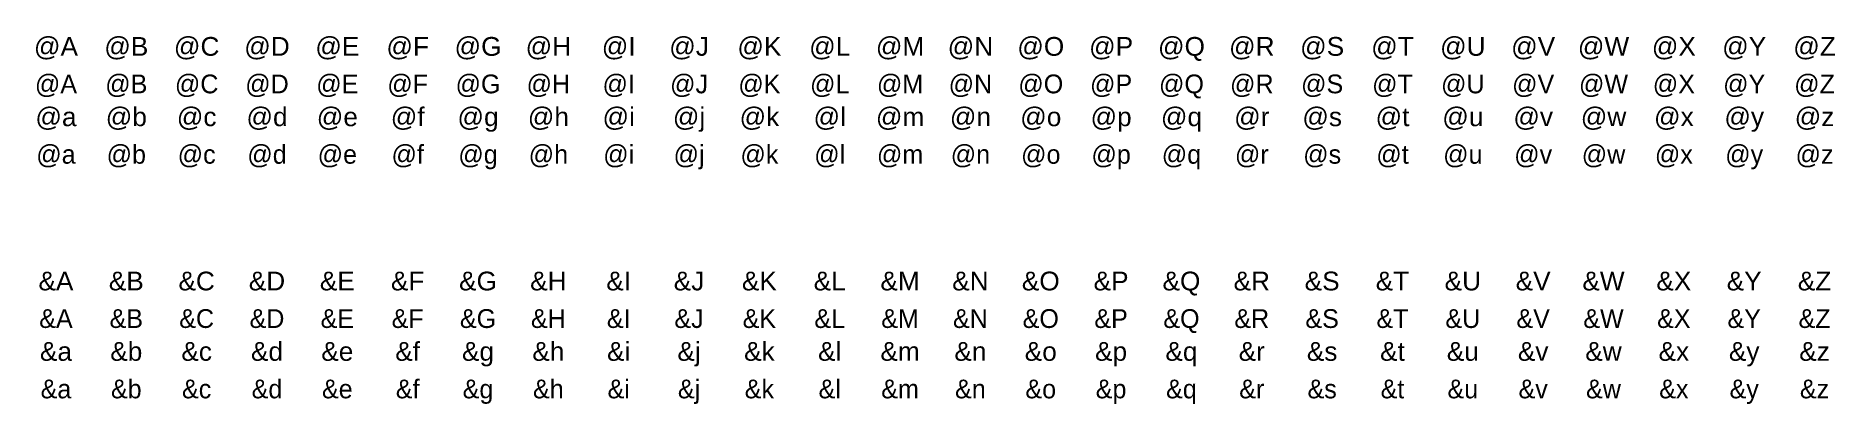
# Model space of a CAD drawing. Header units: millimetres. Extents: x 3 to 387, y -79 to -1.
import ezdxf
from ezdxf.enums import TextEntityAlignment as Align

# ---------------------------------------------------------------- set-up
doc = ezdxf.new("R2010")
doc.units = ezdxf.units.MM
doc.styles.get("Standard").update_dxf_attribs({"font": 'ARIAL.TTF'})
doc.styles.add('t', font='es_win.shx', dxfattribs={"bigfont": 'my_b_f.shx'})

# ---------------------------------------------------------------- blocks, each defined once
blk = doc.blocks.new('*U1')
blk.add_text('@A', height=4).set_placement((7.5, -5.25), align=Align.CENTER)
at = {"style": 't'}
blk.add_text('@A', height=4, dxfattribs=at).set_placement((7.5, -13.25), align=Align.CENTER)
blk = doc.blocks.new('*U2')
blk.add_text('@B', height=4).set_placement((7.5, -5.25), align=Align.CENTER)
at = {"style": 't'}
blk.add_text('@B', height=4, dxfattribs=at).set_placement((7.5, -13.25), align=Align.CENTER)
blk = doc.blocks.new('*U3')
blk.add_text('@C', height=4).set_placement((7.5, -5.25), align=Align.CENTER)
at = {"style": 't'}
blk.add_text('@C', height=4, dxfattribs=at).set_placement((7.5, -13.25), align=Align.CENTER)
blk = doc.blocks.new('*U4')
blk.add_text('@D', height=4).set_placement((7.5, -5.25), align=Align.CENTER)
at = {"style": 't'}
blk.add_text('@D', height=4, dxfattribs=at).set_placement((7.5, -13.25), align=Align.CENTER)
blk = doc.blocks.new('*U5')
blk.add_text('@E', height=4).set_placement((7.5, -5.25), align=Align.CENTER)
at = {"style": 't'}
blk.add_text('@E', height=4, dxfattribs=at).set_placement((7.5, -13.25), align=Align.CENTER)
blk = doc.blocks.new('*U6')
blk.add_text('@F', height=4).set_placement((7.5, -5.25), align=Align.CENTER)
at = {"style": 't'}
blk.add_text('@F', height=4, dxfattribs=at).set_placement((7.5, -13.25), align=Align.CENTER)
blk = doc.blocks.new('*U7')
blk.add_text('@G', height=4).set_placement((7.5, -5.25), align=Align.CENTER)
at = {"style": 't'}
blk.add_text('@G', height=4, dxfattribs=at).set_placement((7.5, -13.25), align=Align.CENTER)
blk = doc.blocks.new('*U8')
blk.add_text('@H', height=4).set_placement((7.5, -5.25), align=Align.CENTER)
at = {"style": 't'}
blk.add_text('@H', height=4, dxfattribs=at).set_placement((7.5, -13.25), align=Align.CENTER)
blk = doc.blocks.new('*U9')
blk.add_text('@I', height=4).set_placement((7.5, -5.25), align=Align.CENTER)
at = {"style": 't'}
blk.add_text('@I', height=4, dxfattribs=at).set_placement((7.5, -13.25), align=Align.CENTER)
blk = doc.blocks.new('*U10')
blk.add_text('@J', height=4).set_placement((7.5, -5.25), align=Align.CENTER)
at = {"style": 't'}
blk.add_text('@J', height=4, dxfattribs=at).set_placement((7.5, -13.25), align=Align.CENTER)
blk = doc.blocks.new('*U11')
blk.add_text('@K', height=4).set_placement((7.5, -5.25), align=Align.CENTER)
at = {"style": 't'}
blk.add_text('@K', height=4, dxfattribs=at).set_placement((7.5, -13.25), align=Align.CENTER)
blk = doc.blocks.new('*U12')
blk.add_text('@L', height=4).set_placement((7.5, -5.25), align=Align.CENTER)
at = {"style": 't'}
blk.add_text('@L', height=4, dxfattribs=at).set_placement((7.5, -13.25), align=Align.CENTER)
blk = doc.blocks.new('*U13')
blk.add_text('@M', height=4).set_placement((7.5, -5.25), align=Align.CENTER)
at = {"style": 't'}
blk.add_text('@M', height=4, dxfattribs=at).set_placement((7.5, -13.25), align=Align.CENTER)
blk = doc.blocks.new('*U14')
blk.add_text('@N', height=4).set_placement((7.5, -5.25), align=Align.CENTER)
at = {"style": 't'}
blk.add_text('@N', height=4, dxfattribs=at).set_placement((7.5, -13.25), align=Align.CENTER)
blk = doc.blocks.new('*U15')
blk.add_text('@O', height=4).set_placement((7.5, -5.25), align=Align.CENTER)
at = {"style": 't'}
blk.add_text('@O', height=4, dxfattribs=at).set_placement((7.5, -13.25), align=Align.CENTER)
blk = doc.blocks.new('*U16')
blk.add_text('@P', height=4).set_placement((7.5, -5.25), align=Align.CENTER)
at = {"style": 't'}
blk.add_text('@P', height=4, dxfattribs=at).set_placement((7.5, -13.25), align=Align.CENTER)
blk = doc.blocks.new('*U17')
blk.add_text('@Q', height=4).set_placement((7.5, -5.25), align=Align.CENTER)
at = {"style": 't'}
blk.add_text('@Q', height=4, dxfattribs=at).set_placement((7.5, -13.25), align=Align.CENTER)
blk = doc.blocks.new('*U18')
blk.add_text('@R', height=4).set_placement((7.5, -5.25), align=Align.CENTER)
at = {"style": 't'}
blk.add_text('@R', height=4, dxfattribs=at).set_placement((7.5, -13.25), align=Align.CENTER)
blk = doc.blocks.new('*U19')
blk.add_text('@S', height=4).set_placement((7.5, -5.25), align=Align.CENTER)
at = {"style": 't'}
blk.add_text('@S', height=4, dxfattribs=at).set_placement((7.5, -13.25), align=Align.CENTER)
blk = doc.blocks.new('*U20')
blk.add_text('@T', height=4).set_placement((7.5, -5.25), align=Align.CENTER)
at = {"style": 't'}
blk.add_text('@T', height=4, dxfattribs=at).set_placement((7.5, -13.25), align=Align.CENTER)
blk = doc.blocks.new('*U21')
blk.add_text('@U', height=4).set_placement((7.5, -5.25), align=Align.CENTER)
at = {"style": 't'}
blk.add_text('@U', height=4, dxfattribs=at).set_placement((7.5, -13.25), align=Align.CENTER)
blk = doc.blocks.new('*U22')
blk.add_text('@V', height=4).set_placement((7.5, -5.25), align=Align.CENTER)
at = {"style": 't'}
blk.add_text('@V', height=4, dxfattribs=at).set_placement((7.5, -13.25), align=Align.CENTER)
blk = doc.blocks.new('*U23')
blk.add_text('@W', height=4).set_placement((7.5, -5.25), align=Align.CENTER)
at = {"style": 't'}
blk.add_text('@W', height=4, dxfattribs=at).set_placement((7.5, -13.25), align=Align.CENTER)
blk = doc.blocks.new('*U24')
blk.add_text('@X', height=4).set_placement((7.5, -5.25), align=Align.CENTER)
at = {"style": 't'}
blk.add_text('@X', height=4, dxfattribs=at).set_placement((7.5, -13.25), align=Align.CENTER)
blk = doc.blocks.new('*U25')
blk.add_text('@Y', height=4).set_placement((7.5, -5.25), align=Align.CENTER)
at = {"style": 't'}
blk.add_text('@Y', height=4, dxfattribs=at).set_placement((7.5, -13.25), align=Align.CENTER)
blk = doc.blocks.new('*U26')
blk.add_text('@Z', height=4).set_placement((7.5, -5.25), align=Align.CENTER)
at = {"style": 't'}
blk.add_text('@Z', height=4, dxfattribs=at).set_placement((7.5, -13.25), align=Align.CENTER)
blk = doc.blocks.new('*U27')
blk.add_text('@a', height=4).set_placement((7.5, -5.25), align=Align.CENTER)
at = {"style": 't'}
blk.add_text('@a', height=4, dxfattribs=at).set_placement((7.5, -13.25), align=Align.CENTER)
blk = doc.blocks.new('*U28')
blk.add_text('@b', height=4).set_placement((7.5, -5.25), align=Align.CENTER)
at = {"style": 't'}
blk.add_text('@b', height=4, dxfattribs=at).set_placement((7.5, -13.25), align=Align.CENTER)
blk = doc.blocks.new('*U29')
blk.add_text('@c', height=4).set_placement((7.5, -5.25), align=Align.CENTER)
at = {"style": 't'}
blk.add_text('@c', height=4, dxfattribs=at).set_placement((7.5, -13.25), align=Align.CENTER)
blk = doc.blocks.new('*U30')
blk.add_text('@d', height=4).set_placement((7.5, -5.25), align=Align.CENTER)
at = {"style": 't'}
blk.add_text('@d', height=4, dxfattribs=at).set_placement((7.5, -13.25), align=Align.CENTER)
blk = doc.blocks.new('*U31')
blk.add_text('@e', height=4).set_placement((7.5, -5.25), align=Align.CENTER)
at = {"style": 't'}
blk.add_text('@e', height=4, dxfattribs=at).set_placement((7.5, -13.25), align=Align.CENTER)
blk = doc.blocks.new('*U32')
blk.add_text('@f', height=4).set_placement((7.5, -5.25), align=Align.CENTER)
at = {"style": 't'}
blk.add_text('@f', height=4, dxfattribs=at).set_placement((7.5, -13.25), align=Align.CENTER)
blk = doc.blocks.new('*U33')
blk.add_text('@g', height=4).set_placement((7.5, -5.25), align=Align.CENTER)
at = {"style": 't'}
blk.add_text('@g', height=4, dxfattribs=at).set_placement((7.5, -13.25), align=Align.CENTER)
blk = doc.blocks.new('*U34')
blk.add_text('@h', height=4).set_placement((7.5, -5.25), align=Align.CENTER)
at = {"style": 't'}
blk.add_text('@h', height=4, dxfattribs=at).set_placement((7.5, -13.25), align=Align.CENTER)
blk = doc.blocks.new('*U35')
blk.add_text('@i', height=4).set_placement((7.5, -5.25), align=Align.CENTER)
at = {"style": 't'}
blk.add_text('@i', height=4, dxfattribs=at).set_placement((7.5, -13.25), align=Align.CENTER)
blk = doc.blocks.new('*U36')
blk.add_text('@j', height=4).set_placement((7.5, -5.25), align=Align.CENTER)
at = {"style": 't'}
blk.add_text('@j', height=4, dxfattribs=at).set_placement((7.5, -13.25), align=Align.CENTER)
blk = doc.blocks.new('*U37')
blk.add_text('@k', height=4).set_placement((7.5, -5.25), align=Align.CENTER)
at = {"style": 't'}
blk.add_text('@k', height=4, dxfattribs=at).set_placement((7.5, -13.25), align=Align.CENTER)
blk = doc.blocks.new('*U38')
blk.add_text('@l', height=4).set_placement((7.5, -5.25), align=Align.CENTER)
at = {"style": 't'}
blk.add_text('@l', height=4, dxfattribs=at).set_placement((7.5, -13.25), align=Align.CENTER)
blk = doc.blocks.new('*U39')
blk.add_text('@m', height=4).set_placement((7.5, -5.25), align=Align.CENTER)
at = {"style": 't'}
blk.add_text('@m', height=4, dxfattribs=at).set_placement((7.5, -13.25), align=Align.CENTER)
blk = doc.blocks.new('*U40')
blk.add_text('@n', height=4).set_placement((7.5, -5.25), align=Align.CENTER)
at = {"style": 't'}
blk.add_text('@n', height=4, dxfattribs=at).set_placement((7.5, -13.25), align=Align.CENTER)
blk = doc.blocks.new('*U41')
blk.add_text('@o', height=4).set_placement((7.5, -5.25), align=Align.CENTER)
at = {"style": 't'}
blk.add_text('@o', height=4, dxfattribs=at).set_placement((7.5, -13.25), align=Align.CENTER)
blk = doc.blocks.new('*U42')
blk.add_text('@p', height=4).set_placement((7.5, -5.25), align=Align.CENTER)
at = {"style": 't'}
blk.add_text('@p', height=4, dxfattribs=at).set_placement((7.5, -13.25), align=Align.CENTER)
blk = doc.blocks.new('*U43')
blk.add_text('@q', height=4).set_placement((7.5, -5.25), align=Align.CENTER)
at = {"style": 't'}
blk.add_text('@q', height=4, dxfattribs=at).set_placement((7.5, -13.25), align=Align.CENTER)
blk = doc.blocks.new('*U44')
blk.add_text('@r', height=4).set_placement((7.5, -5.25), align=Align.CENTER)
at = {"style": 't'}
blk.add_text('@r', height=4, dxfattribs=at).set_placement((7.5, -13.25), align=Align.CENTER)
blk = doc.blocks.new('*U45')
blk.add_text('@s', height=4).set_placement((7.5, -5.25), align=Align.CENTER)
at = {"style": 't'}
blk.add_text('@s', height=4, dxfattribs=at).set_placement((7.5, -13.25), align=Align.CENTER)
blk = doc.blocks.new('*U46')
blk.add_text('@t', height=4).set_placement((7.5, -5.25), align=Align.CENTER)
at = {"style": 't'}
blk.add_text('@t', height=4, dxfattribs=at).set_placement((7.5, -13.25), align=Align.CENTER)
blk = doc.blocks.new('*U47')
blk.add_text('@u', height=4).set_placement((7.5, -5.25), align=Align.CENTER)
at = {"style": 't'}
blk.add_text('@u', height=4, dxfattribs=at).set_placement((7.5, -13.25), align=Align.CENTER)
blk = doc.blocks.new('*U48')
blk.add_text('@v', height=4).set_placement((7.5, -5.25), align=Align.CENTER)
at = {"style": 't'}
blk.add_text('@v', height=4, dxfattribs=at).set_placement((7.5, -13.25), align=Align.CENTER)
blk = doc.blocks.new('*U49')
blk.add_text('@w', height=4).set_placement((7.5, -5.25), align=Align.CENTER)
at = {"style": 't'}
blk.add_text('@w', height=4, dxfattribs=at).set_placement((7.5, -13.25), align=Align.CENTER)
blk = doc.blocks.new('*U50')
blk.add_text('@x', height=4).set_placement((7.5, -5.25), align=Align.CENTER)
at = {"style": 't'}
blk.add_text('@x', height=4, dxfattribs=at).set_placement((7.5, -13.25), align=Align.CENTER)
blk = doc.blocks.new('*U51')
blk.add_text('@y', height=4).set_placement((7.5, -5.25), align=Align.CENTER)
at = {"style": 't'}
blk.add_text('@y', height=4, dxfattribs=at).set_placement((7.5, -13.25), align=Align.CENTER)
blk = doc.blocks.new('*U52')
blk.add_text('@z', height=4).set_placement((7.5, -5.25), align=Align.CENTER)
at = {"style": 't'}
blk.add_text('@z', height=4, dxfattribs=at).set_placement((7.5, -13.25), align=Align.CENTER)
blk = doc.blocks.new('*U53')
blk.add_text('&A', height=4).set_placement((7.5, -5.25), align=Align.CENTER)
at = {"style": 't'}
blk.add_text('&A', height=4, dxfattribs=at).set_placement((7.5, -13.25), align=Align.CENTER)
blk = doc.blocks.new('*U54')
blk.add_text('&B', height=4).set_placement((7.5, -5.25), align=Align.CENTER)
at = {"style": 't'}
blk.add_text('&B', height=4, dxfattribs=at).set_placement((7.5, -13.25), align=Align.CENTER)
blk = doc.blocks.new('*U55')
blk.add_text('&C', height=4).set_placement((7.5, -5.25), align=Align.CENTER)
at = {"style": 't'}
blk.add_text('&C', height=4, dxfattribs=at).set_placement((7.5, -13.25), align=Align.CENTER)
blk = doc.blocks.new('*U56')
blk.add_text('&D', height=4).set_placement((7.5, -5.25), align=Align.CENTER)
at = {"style": 't'}
blk.add_text('&D', height=4, dxfattribs=at).set_placement((7.5, -13.25), align=Align.CENTER)
blk = doc.blocks.new('*U57')
blk.add_text('&E', height=4).set_placement((7.5, -5.25), align=Align.CENTER)
at = {"style": 't'}
blk.add_text('&E', height=4, dxfattribs=at).set_placement((7.5, -13.25), align=Align.CENTER)
blk = doc.blocks.new('*U58')
blk.add_text('&F', height=4).set_placement((7.5, -5.25), align=Align.CENTER)
at = {"style": 't'}
blk.add_text('&F', height=4, dxfattribs=at).set_placement((7.5, -13.25), align=Align.CENTER)
blk = doc.blocks.new('*U59')
blk.add_text('&G', height=4).set_placement((7.5, -5.25), align=Align.CENTER)
at = {"style": 't'}
blk.add_text('&G', height=4, dxfattribs=at).set_placement((7.5, -13.25), align=Align.CENTER)
blk = doc.blocks.new('*U60')
blk.add_text('&H', height=4).set_placement((7.5, -5.25), align=Align.CENTER)
at = {"style": 't'}
blk.add_text('&H', height=4, dxfattribs=at).set_placement((7.5, -13.25), align=Align.CENTER)
blk = doc.blocks.new('*U61')
blk.add_text('&I', height=4).set_placement((7.5, -5.25), align=Align.CENTER)
at = {"style": 't'}
blk.add_text('&I', height=4, dxfattribs=at).set_placement((7.5, -13.25), align=Align.CENTER)
blk = doc.blocks.new('*U62')
blk.add_text('&J', height=4).set_placement((7.5, -5.25), align=Align.CENTER)
at = {"style": 't'}
blk.add_text('&J', height=4, dxfattribs=at).set_placement((7.5, -13.25), align=Align.CENTER)
blk = doc.blocks.new('*U63')
blk.add_text('&K', height=4).set_placement((7.5, -5.25), align=Align.CENTER)
at = {"style": 't'}
blk.add_text('&K', height=4, dxfattribs=at).set_placement((7.5, -13.25), align=Align.CENTER)
blk = doc.blocks.new('*U64')
blk.add_text('&L', height=4).set_placement((7.5, -5.25), align=Align.CENTER)
at = {"style": 't'}
blk.add_text('&L', height=4, dxfattribs=at).set_placement((7.5, -13.25), align=Align.CENTER)
blk = doc.blocks.new('*U65')
blk.add_text('&M', height=4).set_placement((7.5, -5.25), align=Align.CENTER)
at = {"style": 't'}
blk.add_text('&M', height=4, dxfattribs=at).set_placement((7.5, -13.25), align=Align.CENTER)
blk = doc.blocks.new('*U66')
blk.add_text('&N', height=4).set_placement((7.5, -5.25), align=Align.CENTER)
at = {"style": 't'}
blk.add_text('&N', height=4, dxfattribs=at).set_placement((7.5, -13.25), align=Align.CENTER)
blk = doc.blocks.new('*U67')
blk.add_text('&O', height=4).set_placement((7.5, -5.25), align=Align.CENTER)
at = {"style": 't'}
blk.add_text('&O', height=4, dxfattribs=at).set_placement((7.5, -13.25), align=Align.CENTER)
blk = doc.blocks.new('*U68')
blk.add_text('&P', height=4).set_placement((7.5, -5.25), align=Align.CENTER)
at = {"style": 't'}
blk.add_text('&P', height=4, dxfattribs=at).set_placement((7.5, -13.25), align=Align.CENTER)
blk = doc.blocks.new('*U69')
blk.add_text('&Q', height=4).set_placement((7.5, -5.25), align=Align.CENTER)
at = {"style": 't'}
blk.add_text('&Q', height=4, dxfattribs=at).set_placement((7.5, -13.25), align=Align.CENTER)
blk = doc.blocks.new('*U70')
blk.add_text('&R', height=4).set_placement((7.5, -5.25), align=Align.CENTER)
at = {"style": 't'}
blk.add_text('&R', height=4, dxfattribs=at).set_placement((7.5, -13.25), align=Align.CENTER)
blk = doc.blocks.new('*U71')
blk.add_text('&S', height=4).set_placement((7.5, -5.25), align=Align.CENTER)
at = {"style": 't'}
blk.add_text('&S', height=4, dxfattribs=at).set_placement((7.5, -13.25), align=Align.CENTER)
blk = doc.blocks.new('*U72')
blk.add_text('&T', height=4).set_placement((7.5, -5.25), align=Align.CENTER)
at = {"style": 't'}
blk.add_text('&T', height=4, dxfattribs=at).set_placement((7.5, -13.25), align=Align.CENTER)
blk = doc.blocks.new('*U73')
blk.add_text('&U', height=4).set_placement((7.5, -5.25), align=Align.CENTER)
at = {"style": 't'}
blk.add_text('&U', height=4, dxfattribs=at).set_placement((7.5, -13.25), align=Align.CENTER)
blk = doc.blocks.new('*U74')
blk.add_text('&V', height=4).set_placement((7.5, -5.25), align=Align.CENTER)
at = {"style": 't'}
blk.add_text('&V', height=4, dxfattribs=at).set_placement((7.5, -13.25), align=Align.CENTER)
blk = doc.blocks.new('*U75')
blk.add_text('&W', height=4).set_placement((7.5, -5.25), align=Align.CENTER)
at = {"style": 't'}
blk.add_text('&W', height=4, dxfattribs=at).set_placement((7.5, -13.25), align=Align.CENTER)
blk = doc.blocks.new('*U76')
blk.add_text('&X', height=4).set_placement((7.5, -5.25), align=Align.CENTER)
at = {"style": 't'}
blk.add_text('&X', height=4, dxfattribs=at).set_placement((7.5, -13.25), align=Align.CENTER)
blk = doc.blocks.new('*U77')
blk.add_text('&Y', height=4).set_placement((7.5, -5.25), align=Align.CENTER)
at = {"style": 't'}
blk.add_text('&Y', height=4, dxfattribs=at).set_placement((7.5, -13.25), align=Align.CENTER)
blk = doc.blocks.new('*U78')
blk.add_text('&Z', height=4).set_placement((7.5, -5.25), align=Align.CENTER)
at = {"style": 't'}
blk.add_text('&Z', height=4, dxfattribs=at).set_placement((7.5, -13.25), align=Align.CENTER)
blk = doc.blocks.new('*U79')
blk.add_text('&a', height=4).set_placement((7.5, -5.25), align=Align.CENTER)
at = {"style": 't'}
blk.add_text('&a', height=4, dxfattribs=at).set_placement((7.5, -13.25), align=Align.CENTER)
blk = doc.blocks.new('*U80')
blk.add_text('&b', height=4).set_placement((7.5, -5.25), align=Align.CENTER)
at = {"style": 't'}
blk.add_text('&b', height=4, dxfattribs=at).set_placement((7.5, -13.25), align=Align.CENTER)
blk = doc.blocks.new('*U81')
blk.add_text('&c', height=4).set_placement((7.5, -5.25), align=Align.CENTER)
at = {"style": 't'}
blk.add_text('&c', height=4, dxfattribs=at).set_placement((7.5, -13.25), align=Align.CENTER)
blk = doc.blocks.new('*U82')
blk.add_text('&d', height=4).set_placement((7.5, -5.25), align=Align.CENTER)
at = {"style": 't'}
blk.add_text('&d', height=4, dxfattribs=at).set_placement((7.5, -13.25), align=Align.CENTER)
blk = doc.blocks.new('*U83')
blk.add_text('&e', height=4).set_placement((7.5, -5.25), align=Align.CENTER)
at = {"style": 't'}
blk.add_text('&e', height=4, dxfattribs=at).set_placement((7.5, -13.25), align=Align.CENTER)
blk = doc.blocks.new('*U84')
blk.add_text('&f', height=4).set_placement((7.5, -5.25), align=Align.CENTER)
at = {"style": 't'}
blk.add_text('&f', height=4, dxfattribs=at).set_placement((7.5, -13.25), align=Align.CENTER)
blk = doc.blocks.new('*U85')
blk.add_text('&g', height=4).set_placement((7.5, -5.25), align=Align.CENTER)
at = {"style": 't'}
blk.add_text('&g', height=4, dxfattribs=at).set_placement((7.5, -13.25), align=Align.CENTER)
blk = doc.blocks.new('*U86')
blk.add_text('&h', height=4).set_placement((7.5, -5.25), align=Align.CENTER)
at = {"style": 't'}
blk.add_text('&h', height=4, dxfattribs=at).set_placement((7.5, -13.25), align=Align.CENTER)
blk = doc.blocks.new('*U87')
blk.add_text('&i', height=4).set_placement((7.5, -5.25), align=Align.CENTER)
at = {"style": 't'}
blk.add_text('&i', height=4, dxfattribs=at).set_placement((7.5, -13.25), align=Align.CENTER)
blk = doc.blocks.new('*U88')
blk.add_text('&j', height=4).set_placement((7.5, -5.25), align=Align.CENTER)
at = {"style": 't'}
blk.add_text('&j', height=4, dxfattribs=at).set_placement((7.5, -13.25), align=Align.CENTER)
blk = doc.blocks.new('*U89')
blk.add_text('&k', height=4).set_placement((7.5, -5.25), align=Align.CENTER)
at = {"style": 't'}
blk.add_text('&k', height=4, dxfattribs=at).set_placement((7.5, -13.25), align=Align.CENTER)
blk = doc.blocks.new('*U90')
blk.add_text('&l', height=4).set_placement((7.5, -5.25), align=Align.CENTER)
at = {"style": 't'}
blk.add_text('&l', height=4, dxfattribs=at).set_placement((7.5, -13.25), align=Align.CENTER)
blk = doc.blocks.new('*U91')
blk.add_text('&m', height=4).set_placement((7.5, -5.25), align=Align.CENTER)
at = {"style": 't'}
blk.add_text('&m', height=4, dxfattribs=at).set_placement((7.5, -13.25), align=Align.CENTER)
blk = doc.blocks.new('*U92')
blk.add_text('&n', height=4).set_placement((7.5, -5.25), align=Align.CENTER)
at = {"style": 't'}
blk.add_text('&n', height=4, dxfattribs=at).set_placement((7.5, -13.25), align=Align.CENTER)
blk = doc.blocks.new('*U93')
blk.add_text('&o', height=4).set_placement((7.5, -5.25), align=Align.CENTER)
at = {"style": 't'}
blk.add_text('&o', height=4, dxfattribs=at).set_placement((7.5, -13.25), align=Align.CENTER)
blk = doc.blocks.new('*U94')
blk.add_text('&p', height=4).set_placement((7.5, -5.25), align=Align.CENTER)
at = {"style": 't'}
blk.add_text('&p', height=4, dxfattribs=at).set_placement((7.5, -13.25), align=Align.CENTER)
blk = doc.blocks.new('*U95')
blk.add_text('&q', height=4).set_placement((7.5, -5.25), align=Align.CENTER)
at = {"style": 't'}
blk.add_text('&q', height=4, dxfattribs=at).set_placement((7.5, -13.25), align=Align.CENTER)
blk = doc.blocks.new('*U96')
blk.add_text('&r', height=4).set_placement((7.5, -5.25), align=Align.CENTER)
at = {"style": 't'}
blk.add_text('&r', height=4, dxfattribs=at).set_placement((7.5, -13.25), align=Align.CENTER)
blk = doc.blocks.new('*U97')
blk.add_text('&s', height=4).set_placement((7.5, -5.25), align=Align.CENTER)
at = {"style": 't'}
blk.add_text('&s', height=4, dxfattribs=at).set_placement((7.5, -13.25), align=Align.CENTER)
blk = doc.blocks.new('*U98')
blk.add_text('&t', height=4).set_placement((7.5, -5.25), align=Align.CENTER)
at = {"style": 't'}
blk.add_text('&t', height=4, dxfattribs=at).set_placement((7.5, -13.25), align=Align.CENTER)
blk = doc.blocks.new('*U99')
blk.add_text('&u', height=4).set_placement((7.5, -5.25), align=Align.CENTER)
at = {"style": 't'}
blk.add_text('&u', height=4, dxfattribs=at).set_placement((7.5, -13.25), align=Align.CENTER)
blk = doc.blocks.new('*U100')
blk.add_text('&v', height=4).set_placement((7.5, -5.25), align=Align.CENTER)
at = {"style": 't'}
blk.add_text('&v', height=4, dxfattribs=at).set_placement((7.5, -13.25), align=Align.CENTER)
blk = doc.blocks.new('*U101')
blk.add_text('&w', height=4).set_placement((7.5, -5.25), align=Align.CENTER)
at = {"style": 't'}
blk.add_text('&w', height=4, dxfattribs=at).set_placement((7.5, -13.25), align=Align.CENTER)
blk = doc.blocks.new('*U102')
blk.add_text('&x', height=4).set_placement((7.5, -5.25), align=Align.CENTER)
at = {"style": 't'}
blk.add_text('&x', height=4, dxfattribs=at).set_placement((7.5, -13.25), align=Align.CENTER)
blk = doc.blocks.new('*U103')
blk.add_text('&y', height=4).set_placement((7.5, -5.25), align=Align.CENTER)
at = {"style": 't'}
blk.add_text('&y', height=4, dxfattribs=at).set_placement((7.5, -13.25), align=Align.CENTER)
blk = doc.blocks.new('*U104')
blk.add_text('&z', height=4).set_placement((7.5, -5.25), align=Align.CENTER)
at = {"style": 't'}
blk.add_text('&z', height=4, dxfattribs=at).set_placement((7.5, -13.25), align=Align.CENTER)

msp = doc.modelspace()

# ---------------------------------------------------------------- block references
for name, p in [('*U1', (0, 0)), ('*U2', (15, 0)), ('*U3', (30, 0)), ('*U4', (45, 0)), ('*U5', (60, 0)), ('*U6', (75, 0)), ('*U7', (90, 0)), ('*U8', (105, 0)), ('*U9', (120, 0)), ('*U10', (135, 0)), ('*U11', (150, 0)), ('*U12', (165, 0)), ('*U13', (180, 0)), ('*U14', (195, 0)), ('*U15', (210, 0)), ('*U16', (225, 0)), ('*U17', (240, 0)), ('*U18', (255, 0)), ('*U19', (270, 0)), ('*U20', (285, 0)), ('*U21', (300, 0)), ('*U22', (315, 0)), ('*U23', (330, 0)), ('*U24', (345, 0)), ('*U25', (360, 0)), ('*U26', (375, 0)), ('*U27', (0, -15)), ('*U28', (15, -15)), ('*U29', (30, -15)), ('*U30', (45, -15)), ('*U31', (60, -15)), ('*U32', (75, -15)), ('*U33', (90, -15)), ('*U34', (105, -15)), ('*U35', (120, -15)), ('*U36', (135, -15)), ('*U37', (150, -15)), ('*U38', (165, -15)), ('*U39', (180, -15)), ('*U40', (195, -15)), ('*U41', (210, -15)), ('*U42', (225, -15)), ('*U43', (240, -15)), ('*U44', (255, -15)), ('*U45', (270, -15)), ('*U46', (285, -15)), ('*U47', (300, -15)), ('*U48', (315, -15)), ('*U49', (330, -15)), ('*U50', (345, -15)), ('*U51', (360, -15)), ('*U52', (375, -15)), ('*U53', (0, -50)), ('*U54', (15, -50)), ('*U55', (30, -50)), ('*U56', (45, -50)), ('*U57', (60, -50)), ('*U58', (75, -50)), ('*U59', (90, -50)), ('*U60', (105, -50)), ('*U61', (120, -50)), ('*U62', (135, -50)), ('*U63', (150, -50)), ('*U64', (165, -50)), ('*U65', (180, -50)), ('*U66', (195, -50)), ('*U67', (210, -50)), ('*U68', (225, -50)), ('*U69', (240, -50)), ('*U70', (255, -50)), ('*U71', (270, -50)), ('*U72', (285, -50)), ('*U73', (300, -50)), ('*U74', (315, -50)), ('*U75', (330, -50)), ('*U76', (345, -50)), ('*U77', (360, -50)), ('*U78', (375, -50)), ('*U79', (0, -65)), ('*U80', (15, -65)), ('*U81', (30, -65)), ('*U82', (45, -65)), ('*U83', (60, -65)), ('*U84', (75, -65)), ('*U85', (90, -65)), ('*U86', (105, -65)), ('*U87', (120, -65)), ('*U88', (135, -65)), ('*U89', (150, -65)), ('*U90', (165, -65)), ('*U91', (180, -65)), ('*U92', (195, -65)), ('*U93', (210, -65)), ('*U94', (225, -65)), ('*U95', (240, -65)), ('*U96', (255, -65)), ('*U97', (270, -65)), ('*U98', (285, -65)), ('*U99', (300, -65)), ('*U100', (315, -65)), ('*U101', (330, -65)), ('*U102', (345, -65)), ('*U103', (360, -65)), ('*U104', (375, -65))]:
    msp.add_blockref(name, p)

doc.saveas('drawing.dxf')
